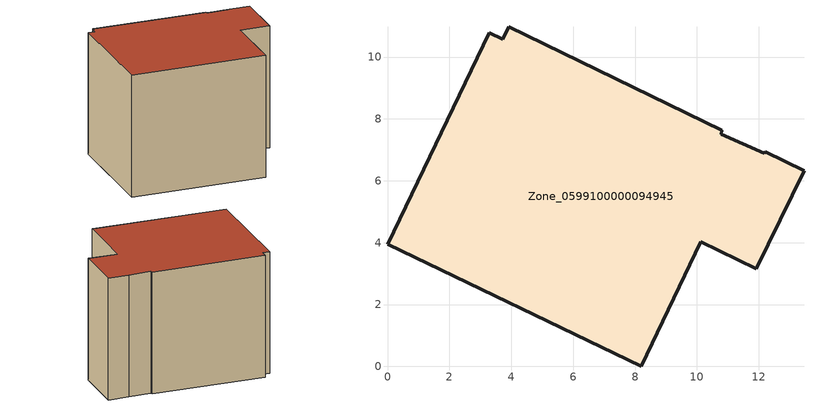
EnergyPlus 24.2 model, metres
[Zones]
Zone_0599100000094945
 floor ground (C_G): 3.92,10.98 10.8,7.62 10.79,7.51 12.18,6.89 12.22,6.94 13.46,6.33 11.92,3.15 10.12,4.02 8.2,0 0,3.95 3.28,10.78 3.73,10.58 z4.7
 wall outside (C_F): 3.28,10.78 0,3.95 8.2,0 10.12,4.02 11.92,3.15 13.46,6.33 12.22,6.94 12.18,6.89 10.79,7.51 10.8,7.62 3.92,10.98 3.73,10.58 3.28,10.78 z4.7:13.02
 roof outside (C_R): 3.73,10.58 3.28,10.78 0,3.95 8.2,0 10.12,4.02 11.92,3.15 13.46,6.33 12.22,6.94 12.18,6.89 10.79,7.51 10.8,7.62 3.92,10.98 z13.02
[BUILDING]
Pand.0599100000094945: North Axis=0; Terrain=City; Loads Convergence Tolerance Value=0.04; Temperature Convergence Tolerance Value=0.4; Solar Distribution=FullExterior; Maximum Number of Warmup Days=25; Minimum Number of Warmup Days=1
[Site:Location]
Rotterdam.The.Hague.AP_ZH_NLD Design_Conditions: Latitude=51.96; Longitude=4.45; Time Zone=1; Elevation=-4.5
[SITE:GROUNDTEMPERATURE:BUILDINGSURFACE]
18, 18, 18, 18, 18, 18, 18, 18, 18, 18, 18, 18
[MATERIAL] Thermal Absorptance=0.9; Solar Absorptance=0.7; Visible Absorptance=0.7
Name | Roughness | Thickness | Conductivity | Density | Specific Heat
G.TC.1992-2005 | MediumSmooth | 0.15 | 0.06 | 540 | 1210
F.TC.1992-2005 | Rough | 0.3 | 0.12 | 1920 | 840
R.TC.1992-2005 | MediumRough | 0.2 | 0.08 | 1500 | 1000
[CONSTRUCTION]
C_G: G.TC.1992-2005
C_F: F.TC.1992-2005
C_R: R.TC.1992-2005
[ZONE]
Zone_0599100000094945: Type=1; Multiplier=1; Ceiling Height=Autocalculate; Volume=Autocalculate; Floor Area=autocalculate; Part of Total Floor Area=Yes
[ZONEINFILTRATION:DESIGNFLOWRATE]
Infil_Zone_0599100000094945: Zone or ZoneList or Space or SpaceList=Zone_0599100000094945; Schedule=AlwaysOn; Design Flow Rate Calculation Method=Flow/Area; Flow Rate per Floor Area=0.0015; Constant Term Coefficient=1; Temperature Term Coefficient=0; Velocity Term Coefficient=0; Velocity Squared Term Coefficient=0
[HVACTEMPLATE:ZONE:IDEALLOADSAIRSYSTEM]
Zone_0599100000094945: Maximum Heating Supply Air Temperature=50; Minimum Cooling Supply Air Temperature=13; Maximum Heating Supply Air Humidity Ratio=0.0156; Minimum Cooling Supply Air Humidity Ratio=0.0077; Heating Limit=NoLimit; Cooling Limit=NoLimit; Dehumidification Control Type=ConstantSensibleHeatRatio; Cooling Sensible Heat Ratio=0.7; Dehumidification Setpoint=60; Humidification Control Type=None; Humidification Setpoint=30; Outdoor Air Method=None; Outdoor Air Flow Rate per Person=0.00944; Outdoor Air Flow Rate per Zone Floor Area=0; Outdoor Air Flow Rate per Zone=0; Demand Controlled Ventilation Type=None; Outdoor Air Economizer Type=NoEconomizer; Heat Recovery Type=None; Sensible Heat Recovery Effectiveness=0.7; Latent Heat Recovery Effectiveness=0.65
[ZONECONTROL:THERMOSTAT]
ThermostatControl_Zone_0599100000094945: Zone or ZoneList=Zone_0599100000094945; Control Type Schedule=DualSetpointControlType; Control 1=Thermostat_Zone_0599100000094945; Temperature Difference Between Cutout And Setpoint=0
[THERMOSTATSETPOINT:DUALSETPOINT]
Thermostat_Zone_0599100000094945: Heating Setpoint Temperature Schedule=HeatingSetpoint_Zone_0599100000094945; Cooling Setpoint Temperature Schedule=CoolingSetpoint_Zone_0599100000094945
[SCHEDULE:COMPACT]
HeatingSetpoint_Zone_0599100000094945: Through: 12/31, For: AllDays, Until: 24:00, 21
CoolingSetpoint_Zone_0599100000094945: Through: 12/31, For: AllDays, Until: 24:00, 24
DualSetpointControlType: Through: 12/31, For: AllDays, Until: 24:00, 4
AlwaysOn: Through: 12/31, For: AllDays, Until: 24:00, 1
